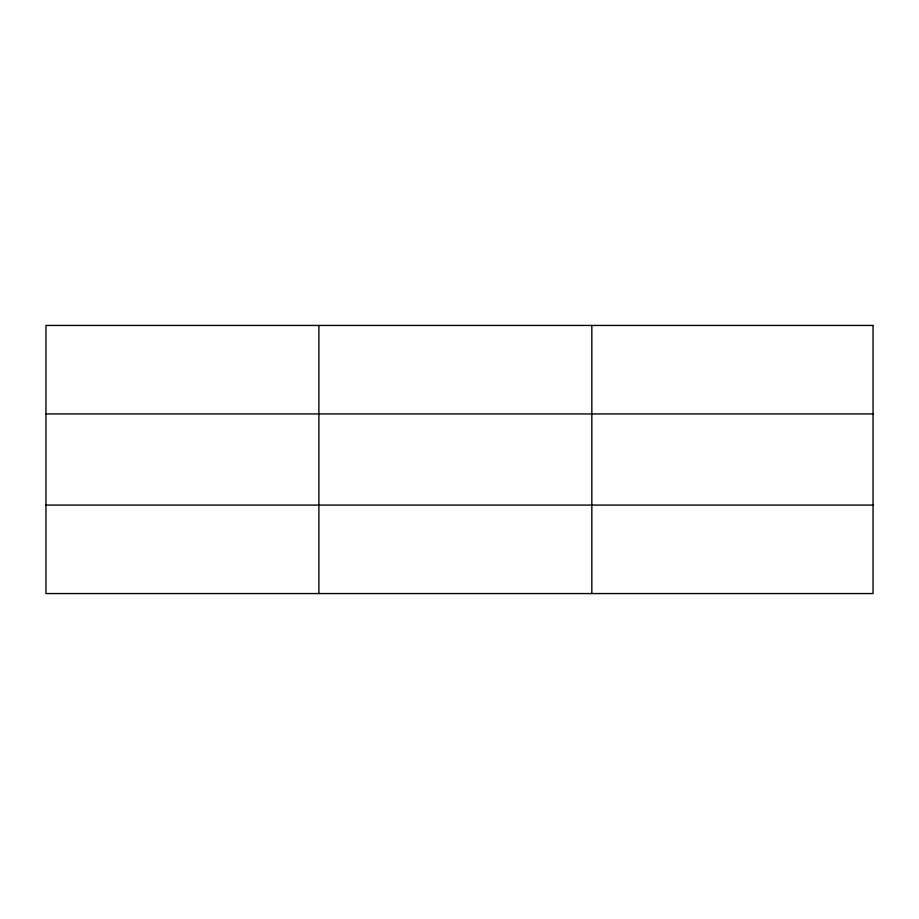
<?xml version="1.0" encoding="UTF-8"?>
<svg xmlns="http://www.w3.org/2000/svg" width="919" height="919" viewBox="0 0 919 919"><rect width="100%" height="100%" fill="white"/><g stroke="black" fill="none" stroke-linecap="round" stroke-linejoin="round"><path stroke-width="1.38" d="M318.893 593.559L318.893 325.441M591.836 593.559L591.836 325.441M45.95 413.918L873.05 413.918M45.95 505.082L873.05 505.082M873.05 325.441L873.05 593.559L45.95 593.559L45.95 325.441L873.05 325.441"/></g></svg>
